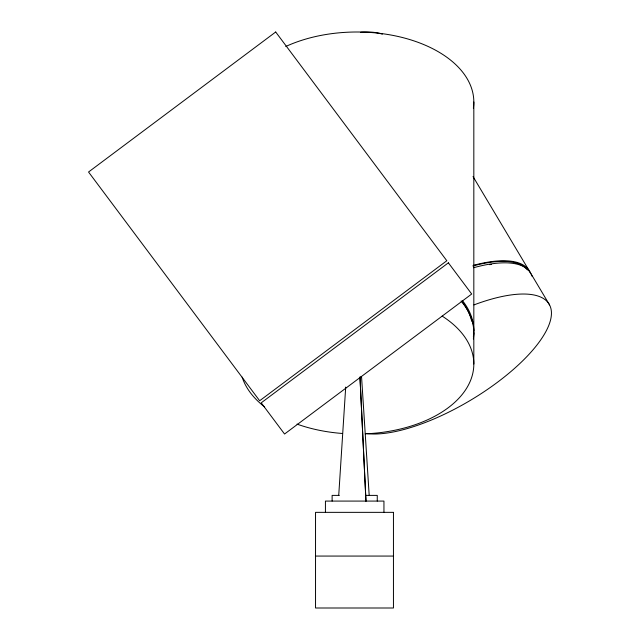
<?xml version="1.0" encoding="UTF-8"?>
<svg xmlns="http://www.w3.org/2000/svg" width="640" height="640" viewBox="0 0 640 640"><rect width="100%" height="100%" fill="white"/><g stroke="black" fill="none" stroke-linecap="round" stroke-linejoin="round"><path stroke-width="0.96" d="M338.728 495.392L345.704 387.064M359.968 377.128L365.968 501.08L359.968 377.128L361.576 377.128L369.192 495.392M339.28 495.392L332.12 495.392L332.12 501.08M365.968 495.392L377.256 495.392L377.256 501.08M315.536 556.064L393.448 556.064M473.024 176.544L529.728 271.64M530.968 273.72L549.56 304.912M473.824 102.008L473.824 330.744M473.824 332.824L473.824 364.016M383.944 512.352L383.944 501.08L325.432 501.08L325.432 512.352M285.752 46.496A116.864 70.008 0 0 1 413.168 40.632A116.864 70.008 0 0 1 473.376 108.152M462.704 300.936A116.864 70.008 0 0 1 473.376 336.896M461.752 301.208A115.816 69.376 0 0 1 470.448 316.888M470.728 317.744A115.816 69.376 0 0 1 471.672 321.184M442.152 316.096A116.864 70 0 0 1 465.784 389.536A116.864 70 0 0 1 365.216 433.848M342.312 433.472A116.864 70 0 0 1 297.024 424.112M264.624 406.92A116.864 70 0 0 1 242.168 377.136M461.088 301.048A116.864 70 0 0 1 473.376 338.976M473.272 265.392A116.864 42.28 -30.8 0 1 530.456 273.264M360.64 32.272A116.864 42.28 -30.8 0 1 382.336 34.2M489.672 264.68A115.816 41.896 -30.8 0 1 491.392 264.424M472.872 265.976A115.816 41.896 -30.8 0 1 527.4 269.952M473.928 304.912A116.864 42.28 -30.8 0 1 534.368 348.208A116.864 42.28 -30.8 0 1 366.896 433.6M473.536 267.736A116.864 42.28 -30.8 0 1 532 276.192M275.696 32L88.544 172.008L259.664 400.752L446.816 260.744L275.696 32M448.376 262.824L261.224 402.832L284.552 434.024L471.704 294.016L448.376 262.824M393.448 512.352L315.536 512.352L315.536 608L393.448 608L393.448 512.352"/></g></svg>
